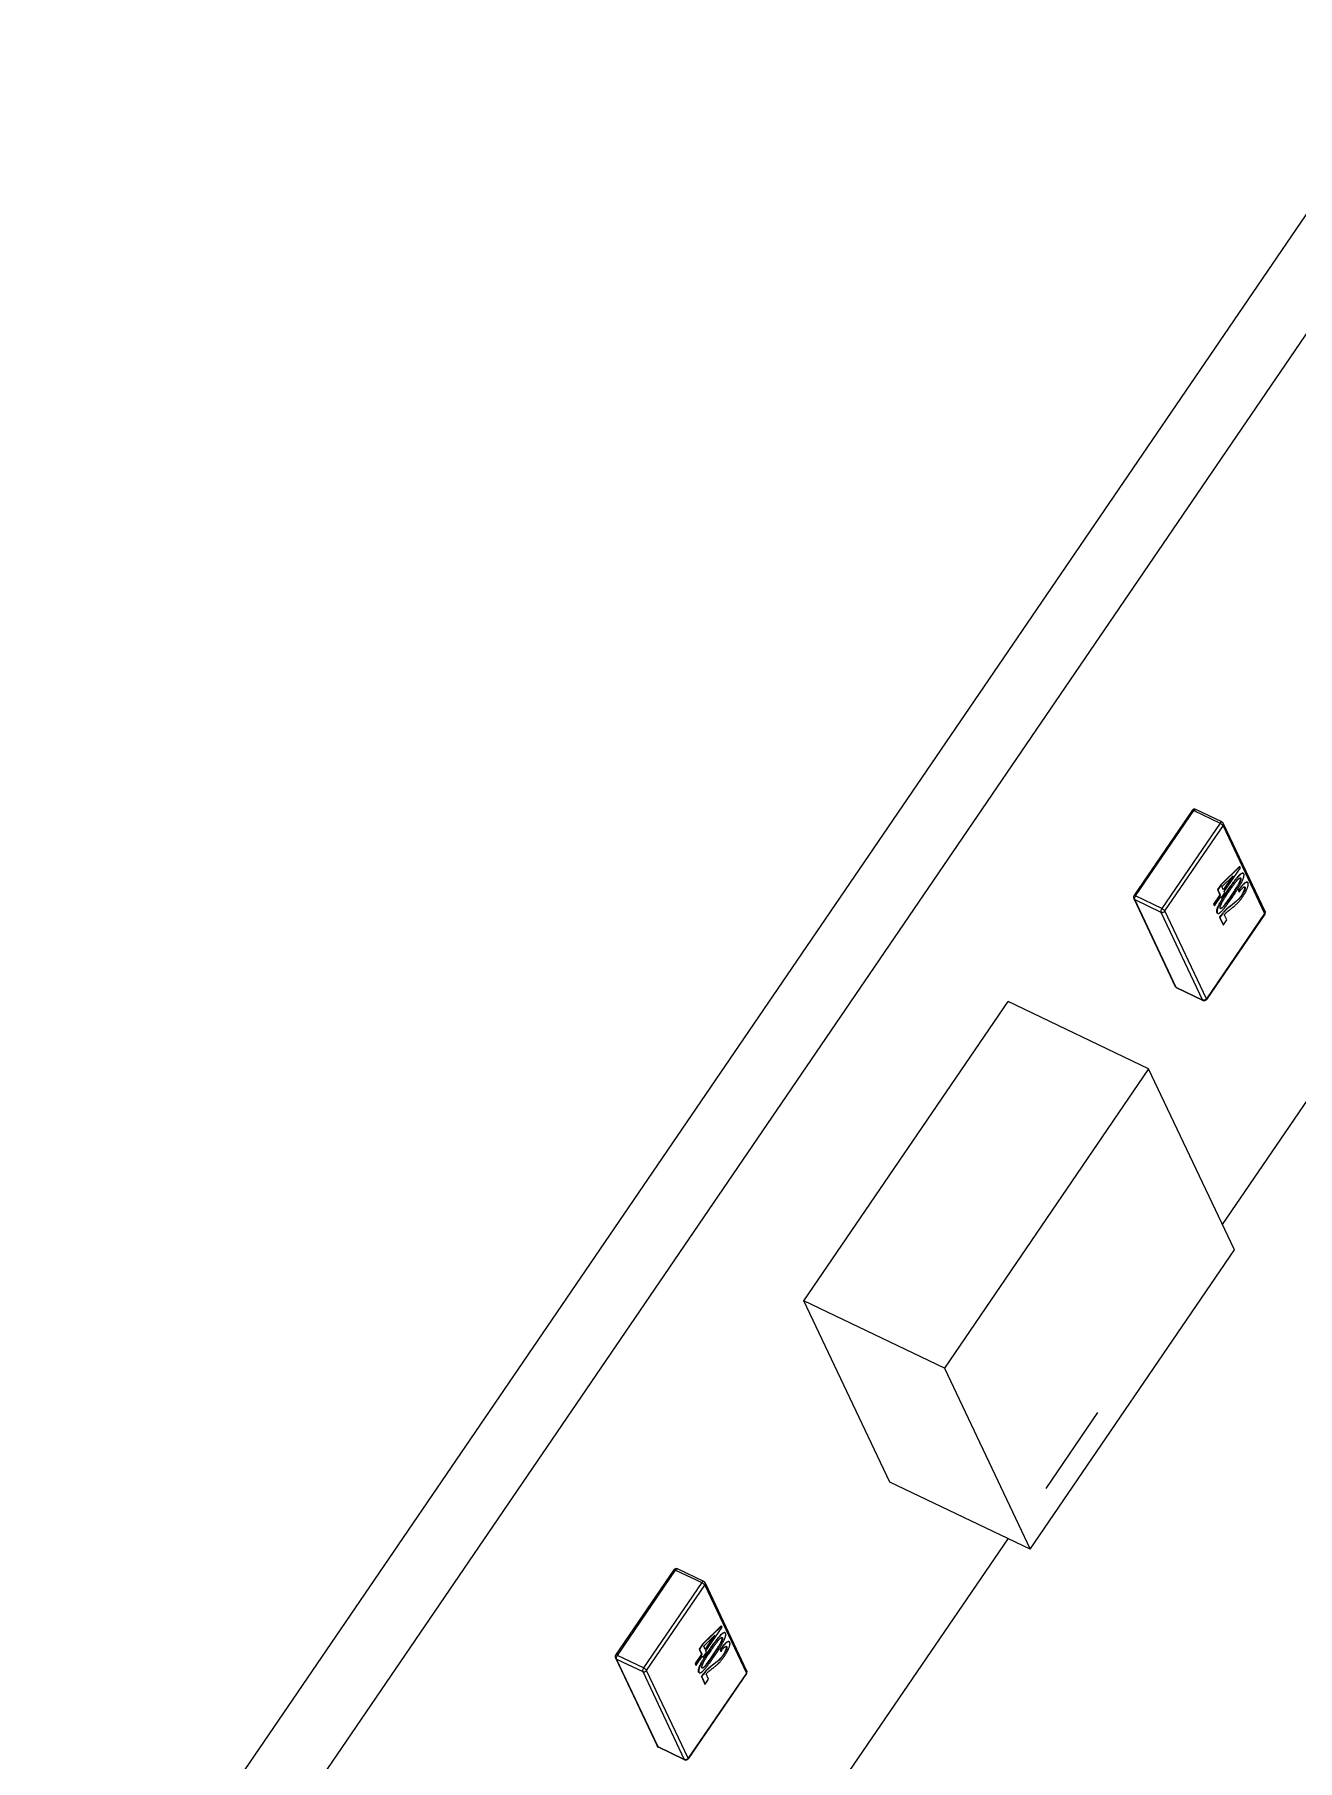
# Model space of a CAD drawing. Header units: millimetres. Extents: x 0 to 432, y 0 to 279.
# Drawn here: x 336.26 to 342.91, y 198.09 to 207.18 of the extents above; entities that cross this region are included whole.
import ezdxf

# ---------------------------------------------------------------- set-up
doc = ezdxf.new("R2010")
doc.units = ezdxf.units.MM
doc.header["$LTSCALE"] = 23.749
doc.layers.get('0').update_dxf_attribs({"linetype": 'CONTINUOUS'})

msp = doc.modelspace()

# ---------------------------------------------------------------- linework, layer by layer
at = {"color": 3, "linetype": 'CONTINUOUS'}
msp.add_line((336.26, 196.4203), (351.395, 218.5996), dxfattribs=at)
at = {"color": 7, "linetype": 'CONTINUOUS'}
for p, q in [((336.5849, 196.2647), (351.72, 218.444)), ((342.5136, 200.9135), (344.1534, 203.3166)), ((342.5113, 203.0334), (342.3732, 203.0995)), ((342.3543, 203.0944), (342.0478, 202.6453)), ((342.0568, 202.644), (342.3633, 203.0931)), ((342.5014, 203.027), (342.1949, 202.5778)), ((342.2105, 202.5648), (342.517, 203.014)), ((342.3633, 203.0931), (342.5014, 203.027)), ((342.517, 203.014), (342.7359, 202.5512)), ((342.5184, 203.0263), (342.7373, 202.5634)), ((342.5051, 202.7032), (342.6035, 202.7994)), ((342.6051, 202.7986), (342.5068, 202.7024)), ((342.5114, 202.6926), (342.5702, 202.7501)), ((342.5637, 202.7437), (342.5185, 202.6775)), ((342.5702, 202.7501), (342.5194, 202.6757)), ((342.5231, 202.6678), (342.6081, 202.7924)), ((342.6035, 202.7994), (342.6051, 202.7986)), ((342.6081, 202.7924), (342.6051, 202.7986)), ((342.6084, 202.7383), (342.608, 202.7389)), ((342.6086, 202.7379), (342.6084, 202.7383)), ((342.6086, 202.7379), (342.6103, 202.7371)), ((342.6089, 202.7387), (342.6103, 202.7371)), ((342.6236, 202.7633), (342.622, 202.7641)), ((342.5001, 202.6505), (342.4664, 202.6012)), ((342.5017, 202.6497), (342.468, 202.6004)), ((342.5051, 202.7032), (342.4874, 202.6772)), ((342.4874, 202.6772), (342.5001, 202.6505)), ((342.4874, 202.6772), (342.4891, 202.6764)), ((342.5068, 202.7024), (342.4891, 202.6764)), ((342.4891, 202.6764), (342.5017, 202.6497)), ((342.5001, 202.6505), (342.5017, 202.6497)), ((342.5051, 202.7032), (342.5068, 202.7024)), ((342.5091, 202.634), (342.5268, 202.66)), ((342.5194, 202.6757), (342.5114, 202.6926)), ((342.5268, 202.66), (342.5231, 202.6678)), ((342.5449, 202.679), (342.5466, 202.6782)), ((342.5606, 202.6461), (342.5622, 202.6453)), ((342.601, 202.6654), (342.599, 202.6758)), ((342.599, 202.6758), (342.6006, 202.675)), ((342.6006, 202.675), (342.6026, 202.6646)), ((342.6026, 202.6646), (342.601, 202.6654)), ((342.6135, 202.6464), (342.6151, 202.6457)), ((342.6296, 202.6919), (342.6308, 202.6916)), ((342.6311, 202.6905), (342.6299, 202.6919)), ((342.6311, 202.6905), (342.6327, 202.6897)), ((342.6456, 202.7163), (342.644, 202.717)), ((342.0466, 202.6304), (342.2655, 202.1676)), ((342.271, 202.1622), (342.0521, 202.625)), ((342.0521, 202.625), (342.1902, 202.5589)), ((342.1949, 202.5778), (342.0568, 202.644)), ((342.1902, 202.5589), (342.4091, 202.096)), ((342.4294, 202.102), (342.2105, 202.5648)), ((342.4664, 202.6012), (342.4701, 202.5933)), ((342.4664, 202.6012), (342.468, 202.6004)), ((342.468, 202.6004), (342.4718, 202.5926)), ((342.4701, 202.5933), (342.4718, 202.5926)), ((342.4718, 202.5926), (342.5054, 202.6419)), ((342.4847, 202.5562), (342.4863, 202.5554)), ((342.4913, 202.5899), (342.4929, 202.5892)), ((342.5024, 202.5785), (342.5023, 202.5788)), ((342.5029, 202.5779), (342.5042, 202.578)), ((342.5047, 202.6408), (342.5075, 202.6348)), ((342.5054, 202.6419), (342.5091, 202.634)), ((342.5075, 202.6348), (342.5091, 202.634)), ((342.5562, 202.5925), (342.5578, 202.5917)), ((342.7359, 202.5512), (342.4294, 202.102)), ((342.7361, 202.5486), (342.4296, 202.0994)), ((342.4873, 202.5532), (342.489, 202.5525)), ((342.4991, 202.5321), (342.5177, 202.4928)), ((342.4991, 202.5321), (342.5007, 202.5313)), ((342.5007, 202.5313), (342.5193, 202.492)), ((342.5114, 202.5488), (342.513, 202.548)), ((342.5177, 202.4928), (342.5193, 202.492)), ((342.5193, 202.492), (342.537, 202.518)), ((342.537, 202.518), (342.5237, 202.5462)), ((342.2726, 202.1605), (342.271, 202.1622)), ((342.4091, 202.096), (342.271, 202.1622)), ((342.4107, 202.0943), (342.2726, 202.1605)), ((340.3105, 200.5125), (341.386, 202.0885)), ((342.1252, 201.7345), (341.386, 202.0885)), ((342.4091, 202.096), (342.4107, 202.0943)), ((342.1252, 201.7345), (341.0497, 200.1585)), ((342.5766, 200.7802), (342.1252, 201.7345)), ((341.5011, 199.2042), (342.5766, 200.7802)), ((340.7619, 199.5583), (340.3105, 200.5125)), ((341.0497, 200.1585), (340.3105, 200.5125)), ((341.0497, 200.1585), (341.5011, 199.2042)), ((341.5853, 199.524), (341.8585, 199.9243)), ((341.5011, 199.2042), (340.7619, 199.5583)), ((339.7851, 196.9151), (341.3851, 199.2598)), ((339.7828, 199.0349), (339.6447, 199.1011)), ((339.6258, 199.096), (339.3193, 198.6468)), ((339.3283, 198.6455), (339.6348, 199.0947)), ((339.7729, 199.0286), (339.4664, 198.5794)), ((339.482, 198.5664), (339.7885, 199.0156)), ((339.6348, 199.0947), (339.7729, 199.0286)), ((339.7885, 199.0156), (340.0074, 198.5527)), ((339.7899, 199.0278), (340.0088, 198.565)), ((339.7766, 198.7047), (339.875, 198.801)), ((339.8766, 198.8002), (339.7783, 198.7039)), ((339.7829, 198.6941), (339.8417, 198.7516)), ((339.8352, 198.7453), (339.79, 198.6791)), ((339.8417, 198.7516), (339.7909, 198.6772)), ((339.7946, 198.6694), (339.8796, 198.7939)), ((339.875, 198.801), (339.8766, 198.8002)), ((339.8796, 198.7939), (339.8766, 198.8002)), ((339.8799, 198.7398), (339.8795, 198.7404)), ((339.8801, 198.7394), (339.8799, 198.7398)), ((339.8801, 198.7394), (339.8817, 198.7387)), ((339.8803, 198.7402), (339.8817, 198.7387)), ((339.8951, 198.7649), (339.8934, 198.7657)), ((339.7716, 198.652), (339.7379, 198.6027)), ((339.7732, 198.6513), (339.7395, 198.602)), ((339.7766, 198.7047), (339.7589, 198.6788)), ((339.7589, 198.6788), (339.7716, 198.652)), ((339.7589, 198.6788), (339.7605, 198.678)), ((339.7783, 198.7039), (339.7605, 198.678)), ((339.7605, 198.678), (339.7732, 198.6513)), ((339.7716, 198.652), (339.7732, 198.6513)), ((339.7766, 198.7047), (339.7783, 198.7039)), ((339.7806, 198.6356), (339.7983, 198.6615)), ((339.7909, 198.6772), (339.7829, 198.6941)), ((339.7983, 198.6615), (339.7946, 198.6694)), ((339.8164, 198.6806), (339.8181, 198.6798)), ((339.8321, 198.6477), (339.8337, 198.6469)), ((339.8725, 198.6669), (339.8705, 198.6774)), ((339.8705, 198.6774), (339.8721, 198.6766)), ((339.8721, 198.6766), (339.8741, 198.6661)), ((339.8741, 198.6661), (339.8725, 198.6669)), ((339.885, 198.648), (339.8866, 198.6472)), ((339.9011, 198.6935), (339.9023, 198.6932)), ((339.9025, 198.692), (339.9014, 198.6935)), ((339.9025, 198.692), (339.9042, 198.6912)), ((339.9171, 198.7178), (339.9154, 198.7186)), ((339.3181, 198.632), (339.537, 198.1691)), ((339.5425, 198.1637), (339.3236, 198.6265)), ((339.3236, 198.6265), (339.4617, 198.5604)), ((339.4664, 198.5794), (339.3283, 198.6455)), ((339.4617, 198.5604), (339.6806, 198.0976)), ((339.7009, 198.1036), (339.482, 198.5664)), ((339.7379, 198.6027), (339.7416, 198.5949)), ((339.7379, 198.6027), (339.7395, 198.602)), ((339.7395, 198.602), (339.7433, 198.5941)), ((339.7416, 198.5949), (339.7433, 198.5941)), ((339.7433, 198.5941), (339.7769, 198.6434)), ((339.7562, 198.5577), (339.7578, 198.557)), ((339.7628, 198.5915), (339.7644, 198.5907)), ((339.7739, 198.58), (339.7738, 198.5803)), ((339.7744, 198.5794), (339.7757, 198.5795)), ((339.7762, 198.6423), (339.779, 198.6363)), ((339.7769, 198.6434), (339.7806, 198.6356)), ((339.779, 198.6363), (339.7806, 198.6356)), ((339.8277, 198.594), (339.8293, 198.5933)), ((340.0074, 198.5527), (339.7009, 198.1036)), ((340.0076, 198.5501), (339.7011, 198.101)), ((339.7588, 198.5548), (339.7605, 198.554)), ((339.7706, 198.5336), (339.7892, 198.4943)), ((339.7706, 198.5336), (339.7722, 198.5328)), ((339.7722, 198.5328), (339.7908, 198.4936)), ((339.7828, 198.5503), (339.7845, 198.5496)), ((339.7892, 198.4943), (339.7908, 198.4936)), ((339.7908, 198.4936), (339.8085, 198.5195)), ((339.8085, 198.5195), (339.7952, 198.5478)), ((339.5441, 198.162), (339.5425, 198.1637)), ((339.6806, 198.0976), (339.5425, 198.1637)), ((339.6822, 198.0959), (339.5441, 198.162)), ((339.6806, 198.0976), (339.6822, 198.0959))]:
    msp.add_line(p, q, dxfattribs=at)
for centre, start, end in [((342.3667, 203.086), 64.40967, 145.68882), ((342.5048, 203.0198), 25.31041, 64.41035), ((342.0602, 202.6368), 145.69168, 205.31185), ((342.7237, 202.557), 346.7106, 25.31502), ((342.2791, 202.174), 205.3087, 244.39141), ((342.4172, 202.1079), 244.40966, 325.68883), ((339.6382, 199.0875), 64.41055, 145.68969), ((339.7763, 199.0214), 25.31128, 64.41123), ((339.3317, 198.6384), 145.69255, 205.31272), ((339.9952, 198.5586), 346.71148, 25.31589), ((339.5506, 198.1755), 205.30958, 244.39229), ((339.6887, 198.1094), 244.41053, 325.6897)]:
    msp.add_arc(centre, 0.015, start, end, dxfattribs=at)
for points, knots in [([(342.3633, 203.0931), (342.3641, 203.0943), (342.3657, 203.0963), (342.368, 203.0984), (342.3698, 203.0994), (342.371, 203.0998), (342.3722, 203.0999), (342.3729, 203.0997), (342.3732, 203.0995)], [0, 0, 0, 0, 0.332169, 0.612256, 0.729029, 0.830439, 0.918972, 1, 1, 1, 1]), ([(342.3543, 203.0944), (342.3544, 203.0946), (342.3548, 203.0949), (342.3555, 203.0952), (342.3564, 203.0953), (342.358, 203.0951), (342.3604, 203.0945), (342.3623, 203.0936), (342.3633, 203.0931)], [0, 0, 0, 0, 0.065913, 0.142786, 0.237139, 0.351637, 0.641031, 1, 1, 1, 1]), ([(342.5113, 203.0334), (342.511, 203.0335), (342.5103, 203.0337), (342.5091, 203.0336), (342.5079, 203.0332), (342.5061, 203.0322), (342.5038, 203.0302), (342.5022, 203.0282), (342.5014, 203.027)], [0, 0, 0, 0, 0.081028, 0.169561, 0.270971, 0.387744, 0.667831, 1, 1, 1, 1]), ([(342.5014, 203.027), (342.5031, 203.0262), (342.5065, 203.0243), (342.5109, 203.021), (342.5142, 203.018), (342.5161, 203.0157), (342.5167, 203.0145), (342.517, 203.014)], [0, 0, 0, 0, 0.275138, 0.558277, 0.810535, 0.914673, 1, 1, 1, 1]), ([(342.517, 203.014), (342.5182, 203.0158), (342.5195, 203.019), (342.5194, 203.0233), (342.5188, 203.0253), (342.5184, 203.0263)], [0, 0, 0, 0, 0.514501, 0.759759, 1, 1, 1, 1]), ([(342.5449, 202.679), (342.5511, 202.6881), (342.5605, 202.7016), (342.5733, 202.7191), (342.5815, 202.7297), (342.5881, 202.7378), (342.5922, 202.7427), (342.5956, 202.7465), (342.5981, 202.7492), (342.6006, 202.7518), (342.6032, 202.7543), (342.6057, 202.7567), (342.6082, 202.7589), (342.6103, 202.7605), (342.612, 202.7616), (342.6133, 202.7624), (342.6145, 202.7631), (342.6157, 202.7637), (342.6168, 202.7641), (342.6183, 202.7646), (342.62, 202.7647), (342.6214, 202.7644), (342.622, 202.7641)], [0, 0, 0, 0, 0.280668, 0.418921, 0.554746, 0.621273, 0.686753, 0.718764, 0.750361, 0.781448, 0.811724, 0.841201, 0.869682, 0.896626, 0.9095, 0.921938, 0.933762, 0.944979, 0.955729, 0.965809, 0.983679, 1, 1, 1, 1]), ([(342.6236, 202.7633), (342.623, 202.7636), (342.6217, 202.7639), (342.6199, 202.7638), (342.6185, 202.7634), (342.6173, 202.7629), (342.6161, 202.7623), (342.6149, 202.7617), (342.6137, 202.7609), (342.612, 202.7597), (342.6098, 202.7581), (342.6073, 202.7559), (342.6048, 202.7535), (342.6023, 202.7511), (342.5998, 202.7484), (342.5972, 202.7457), (342.5939, 202.7419), (342.5897, 202.737), (342.5831, 202.7289), (342.575, 202.7183), (342.5621, 202.7008), (342.5528, 202.6873), (342.5466, 202.6782)], [0, 0, 0, 0, 0.016321, 0.034191, 0.044271, 0.055021, 0.066238, 0.078062, 0.0905, 0.103374, 0.130318, 0.158799, 0.188276, 0.218552, 0.249639, 0.281236, 0.313247, 0.378727, 0.445254, 0.581079, 0.719332, 1, 1, 1, 1]), ([(342.5606, 202.6461), (342.5631, 202.6498), (342.5681, 202.6571), (342.5754, 202.6681), (342.5827, 202.6794), (342.5887, 202.6888), (342.5933, 202.6966), (342.5968, 202.7025), (342.5995, 202.7075), (342.6016, 202.7116), (342.6031, 202.7147), (342.6045, 202.7178), (342.6058, 202.721), (342.607, 202.7242), (342.6081, 202.7273), (342.6088, 202.7304), (342.6092, 202.7329), (342.6093, 202.7347), (342.6092, 202.7359), (342.609, 202.7369), (342.6087, 202.7376), (342.6086, 202.7379)], [0, 0, 0, 0, 0.125816, 0.252295, 0.379479, 0.507629, 0.572216, 0.637182, 0.702589, 0.735468, 0.768398, 0.801259, 0.833941, 0.866366, 0.898084, 0.928474, 0.95643, 0.969075, 0.980546, 0.990661, 1, 1, 1, 1]), ([(342.6103, 202.7371), (342.6104, 202.7368), (342.6106, 202.7362), (342.6108, 202.7351), (342.6109, 202.7339), (342.6108, 202.7321), (342.6105, 202.7296), (342.6097, 202.7266), (342.6086, 202.7234), (342.6074, 202.7202), (342.6061, 202.7171), (342.6047, 202.7139), (342.6032, 202.7108), (342.6011, 202.7067), (342.5984, 202.7017), (342.5949, 202.6958), (342.5903, 202.6881), (342.5843, 202.6786), (342.577, 202.6674), (342.5697, 202.6563), (342.5647, 202.649), (342.5622, 202.6453)], [0, 0, 0, 0, 0.009339, 0.019454, 0.030925, 0.04357, 0.071526, 0.101916, 0.133634, 0.166059, 0.198741, 0.231602, 0.264532, 0.297411, 0.362818, 0.427784, 0.492371, 0.620521, 0.747705, 0.874184, 1, 1, 1, 1]), ([(342.5659, 202.6374), (342.5675, 202.6398), (342.5709, 202.6447), (342.5758, 202.6521), (342.5807, 202.6595), (342.5856, 202.667), (342.5904, 202.6746), (342.5944, 202.6809), (342.5975, 202.6861), (342.6006, 202.6913), (342.6044, 202.6979), (342.6089, 202.7059), (342.6134, 202.7139), (342.6169, 202.7207), (342.6196, 202.7263), (342.6215, 202.7305), (342.6232, 202.7347), (342.6246, 202.739), (342.6258, 202.7432), (342.6267, 202.7472), (342.6273, 202.7511), (342.6275, 202.7546), (342.6272, 202.7577), (342.6265, 202.7596), (342.6262, 202.7604)], [0, 0, 0, 0, 0.063372, 0.126956, 0.190679, 0.254725, 0.319135, 0.38379, 0.416342, 0.448951, 0.514335, 0.580007, 0.64592, 0.712113, 0.745284, 0.778413, 0.811235, 0.843482, 0.874847, 0.904772, 0.932954, 0.958723, 0.980936, 1, 1, 1, 1]), ([(342.5966, 202.7321), (342.5974, 202.7329), (342.599, 202.7343), (342.6014, 202.7363), (342.6038, 202.7378), (342.6055, 202.7386), (342.6063, 202.7388)], [0, 0, 0, 0, 0.280888, 0.545833, 0.787326, 1, 1, 1, 1]), ([(342.6063, 202.7388), (342.6065, 202.7388), (342.6074, 202.739), (342.6083, 202.7389), (342.6089, 202.7387)], [0, 0, 0, 0, 0.275062, 1, 1, 1, 1]), ([(342.6262, 202.7604), (342.6259, 202.761), (342.6253, 202.7622), (342.6242, 202.7631), (342.6236, 202.7633)], [0, 0, 0, 0, 0.528313, 1, 1, 1, 1]), ([(342.0568, 202.644), (342.0558, 202.6445), (342.0539, 202.6453), (342.0515, 202.6459), (342.0499, 202.6461), (342.049, 202.646), (342.0483, 202.6458), (342.0479, 202.6455), (342.0478, 202.6453)], [0, 0, 0, 0, 0.358969, 0.648363, 0.762861, 0.857214, 0.934087, 1, 1, 1, 1]), ([(342.4913, 202.5899), (342.4922, 202.5919), (342.4942, 202.5959), (342.4972, 202.6019), (342.5003, 202.6077), (342.5035, 202.6135), (342.5067, 202.6192), (342.5101, 202.6249), (342.5134, 202.6305), (342.5202, 202.6415), (342.5283, 202.6542), (342.5378, 202.6685), (342.5426, 202.6755), (342.5449, 202.679)], [0, 0, 0, 0, 0.063967, 0.127825, 0.191537, 0.255059, 0.318324, 0.381313, 0.444085, 0.506657, 0.75471, 0.87766, 1, 1, 1, 1]), ([(342.5466, 202.6782), (342.5442, 202.6747), (342.5394, 202.6677), (342.53, 202.6534), (342.5218, 202.6408), (342.5151, 202.6297), (342.5117, 202.6241), (342.5084, 202.6184), (342.5051, 202.6127), (342.5019, 202.6069), (342.4988, 202.6011), (342.4958, 202.5952), (342.4939, 202.5912), (342.4929, 202.5892)], [0, 0, 0, 0, 0.12234, 0.24529, 0.493343, 0.555915, 0.618687, 0.681676, 0.744941, 0.808463, 0.872175, 0.936033, 1, 1, 1, 1]), ([(342.5023, 202.5788), (342.5022, 202.5791), (342.5019, 202.5797), (342.5017, 202.5808), (342.5017, 202.582), (342.5018, 202.5839), (342.5022, 202.5864), (342.5031, 202.5894), (342.5041, 202.5926), (342.5053, 202.5958), (342.5066, 202.5989), (342.508, 202.6021), (342.5095, 202.6052), (342.5115, 202.6093), (342.5143, 202.6143), (342.5177, 202.6202), (342.5212, 202.626), (342.5248, 202.6317), (342.5295, 202.6392), (342.5356, 202.6485), (342.5429, 202.6596), (342.5479, 202.6668), (342.5503, 202.6705)], [0, 0, 0, 0, 0.009412, 0.019713, 0.031443, 0.044341, 0.072693, 0.103345, 0.135098, 0.167383, 0.200052, 0.232836, 0.265685, 0.298519, 0.363848, 0.42877, 0.493215, 0.557296, 0.621133, 0.748171, 0.874398, 1, 1, 1, 1]), ([(342.5622, 202.6453), (342.5598, 202.6419), (342.5551, 202.6349), (342.5479, 202.6247), (342.5407, 202.6145), (342.5346, 202.6062), (342.5296, 202.5998), (342.5259, 202.5951), (342.5221, 202.5906), (342.5184, 202.5864), (342.5145, 202.5827), (342.5113, 202.5801), (342.5087, 202.5784), (342.5072, 202.5776), (342.506, 202.5772), (342.5049, 202.577), (342.5041, 202.5771), (342.5036, 202.5773)], [0, 0, 0, 0, 0.138054, 0.275399, 0.411693, 0.546642, 0.613229, 0.679067, 0.743588, 0.805618, 0.863865, 0.917823, 0.942386, 0.964483, 0.974423, 0.983661, 1, 1, 1, 1]), ([(342.5042, 202.578), (342.5054, 202.5783), (342.5079, 202.5796), (342.5114, 202.5823), (342.5151, 202.5855), (342.5187, 202.5893), (342.5223, 202.5935), (342.5271, 202.5994), (342.533, 202.6071), (342.54, 202.6166), (342.5469, 202.6263), (342.5538, 202.6362), (342.5583, 202.6428), (342.5606, 202.6461)], [0, 0, 0, 0, 0.042321, 0.093117, 0.148587, 0.207804, 0.269983, 0.333879, 0.46416, 0.596604, 0.730207, 0.864782, 1, 1, 1, 1]), ([(342.5503, 202.6705), (342.5541, 202.6759), (342.5615, 202.6868), (342.571, 202.7001), (342.5788, 202.7105), (342.5836, 202.7169), (342.5876, 202.7218), (342.5905, 202.7254), (342.5935, 202.7289), (342.5956, 202.7311), (342.5966, 202.7321)], [0, 0, 0, 0, 0.257138, 0.511576, 0.637441, 0.761747, 0.822865, 0.88325, 0.942332, 1, 1, 1, 1]), ([(342.5562, 202.5925), (342.5586, 202.5943), (342.5634, 202.598), (342.5706, 202.6036), (342.5778, 202.6094), (342.5839, 202.6144), (342.5886, 202.6186), (342.5936, 202.623), (342.5984, 202.6278), (342.6031, 202.6329), (342.6067, 202.6372), (342.6101, 202.6417), (342.6123, 202.6449), (342.6135, 202.6464)], [0, 0, 0, 0, 0.114536, 0.230157, 0.346979, 0.465701, 0.526262, 0.587702, 0.71646, 0.784021, 0.853873, 0.926094, 1, 1, 1, 1]), ([(342.6151, 202.6457), (342.614, 202.6441), (342.6117, 202.6409), (342.6083, 202.6364), (342.6047, 202.6322), (342.6, 202.627), (342.5952, 202.6222), (342.5903, 202.6178), (342.5855, 202.6136), (342.5795, 202.6087), (342.5723, 202.6029), (342.5651, 202.5972), (342.5602, 202.5935), (342.5578, 202.5917)], [0, 0, 0, 0, 0.073906, 0.146127, 0.215979, 0.28354, 0.412298, 0.473738, 0.534299, 0.653021, 0.769843, 0.885464, 1, 1, 1, 1]), ([(342.599, 202.6758), (342.6009, 202.6784), (342.6045, 202.6835), (342.6093, 202.6896), (342.6132, 202.6944), (342.617, 202.699), (342.6217, 202.7043), (342.6267, 202.7092), (342.6307, 202.7125), (342.6336, 202.7147), (342.6364, 202.7163), (342.6391, 202.7174), (342.6417, 202.7177), (342.6433, 202.7174), (342.644, 202.717)], [0, 0, 0, 0, 0.150173, 0.297393, 0.369752, 0.441265, 0.579678, 0.709636, 0.770354, 0.827257, 0.878884, 0.924865, 0.964582, 1, 1, 1, 1]), ([(342.6456, 202.7163), (342.6449, 202.7166), (342.6433, 202.717), (342.6408, 202.7166), (342.6381, 202.7155), (342.6352, 202.7139), (342.6323, 202.7118), (342.6283, 202.7084), (342.6234, 202.7036), (342.6186, 202.6982), (342.6148, 202.6936), (342.6109, 202.6889), (342.6062, 202.6827), (342.6025, 202.6776), (342.6006, 202.675)], [0, 0, 0, 0, 0.035418, 0.075135, 0.121117, 0.172744, 0.229647, 0.290364, 0.420322, 0.558735, 0.630249, 0.702607, 0.849827, 1, 1, 1, 1]), ([(342.6026, 202.6646), (342.6047, 202.6677), (342.608, 202.6722), (342.6125, 202.678), (342.6159, 202.6821), (342.6189, 202.6851), (342.6213, 202.6873), (342.623, 202.6888), (342.6247, 202.6901), (342.6264, 202.691), (342.628, 202.6917), (342.6291, 202.6919), (342.6296, 202.6919)], [0, 0, 0, 0, 0.288566, 0.42851, 0.564004, 0.692786, 0.753803, 0.812075, 0.866658, 0.916382, 0.960946, 1, 1, 1, 1]), ([(342.6135, 202.6464), (342.6146, 202.6482), (342.617, 202.6517), (342.6203, 202.6572), (342.6235, 202.6629), (342.6259, 202.6678), (342.6276, 202.6718), (342.6289, 202.6748), (342.63, 202.6778), (342.6309, 202.6807), (342.6315, 202.6836), (342.6318, 202.6858), (342.6317, 202.6875), (342.6316, 202.6886), (342.6314, 202.6896), (342.6312, 202.6902), (342.6311, 202.6905)], [0, 0, 0, 0, 0.130314, 0.262434, 0.396606, 0.53175, 0.599218, 0.666344, 0.732494, 0.796651, 0.85766, 0.913006, 0.937767, 0.960574, 0.981057, 1, 1, 1, 1]), ([(342.6327, 202.6897), (342.6328, 202.6894), (342.633, 202.6888), (342.6333, 202.6878), (342.6334, 202.6867), (342.6334, 202.6851), (342.6331, 202.6828), (342.6325, 202.6799), (342.6316, 202.677), (342.6305, 202.674), (342.6293, 202.671), (342.6275, 202.667), (342.6251, 202.6621), (342.622, 202.6564), (342.6186, 202.651), (342.6163, 202.6474), (342.6151, 202.6457)], [0, 0, 0, 0, 0.018943, 0.039426, 0.062233, 0.086994, 0.14234, 0.203349, 0.267506, 0.333656, 0.400782, 0.46825, 0.603394, 0.737566, 0.869686, 1, 1, 1, 1]), ([(342.6193, 202.6385), (342.6203, 202.64), (342.6223, 202.643), (342.6252, 202.6475), (342.6281, 202.6521), (342.6318, 202.6583), (342.6363, 202.6664), (342.6404, 202.6747), (342.6434, 202.6814), (342.6454, 202.6865), (342.6472, 202.6916), (342.6487, 202.6966), (342.6495, 202.7007), (342.6499, 202.7038), (342.65, 202.7059), (342.6499, 202.7079), (342.6497, 202.7098), (342.6493, 202.7114), (342.6489, 202.7124), (342.6487, 202.7129)], [0, 0, 0, 0, 0.06501, 0.1306, 0.196811, 0.263474, 0.398079, 0.533685, 0.601371, 0.66862, 0.734862, 0.798959, 0.859493, 0.887575, 0.913859, 0.938335, 0.960934, 0.981213, 1, 1, 1, 1]), ([(342.6308, 202.6916), (342.6312, 202.6915), (342.632, 202.6909), (342.6324, 202.6901), (342.6327, 202.6897)], [0, 0, 0, 0, 0.474493, 1, 1, 1, 1]), ([(342.6487, 202.7129), (342.6483, 202.7136), (342.6475, 202.715), (342.6462, 202.7159), (342.6456, 202.7163)], [0, 0, 0, 0, 0.526733, 1, 1, 1, 1]), ([(342.0466, 202.6304), (342.0472, 202.6293), (342.0487, 202.6271), (342.0509, 202.6256), (342.0521, 202.625)], [0, 0, 0, 0, 0.492194, 1, 1, 1, 1]), ([(342.0521, 202.625), (342.0519, 202.6255), (342.0515, 202.6267), (342.0513, 202.6296), (342.052, 202.6338), (342.0539, 202.639), (342.0557, 202.6424), (342.0568, 202.644)], [0, 0, 0, 0, 0.084282, 0.184692, 0.429084, 0.712059, 1, 1, 1, 1]), ([(342.1949, 202.5778), (342.1938, 202.5762), (342.192, 202.5729), (342.1901, 202.5677), (342.1894, 202.5635), (342.1896, 202.5606), (342.19, 202.5594), (342.1902, 202.5589)], [0, 0, 0, 0, 0.287941, 0.570916, 0.815308, 0.915718, 1, 1, 1, 1]), ([(342.1902, 202.5589), (342.1919, 202.5581), (342.1946, 202.5574), (342.1984, 202.5575), (342.2022, 202.5583), (342.2066, 202.5605), (342.2094, 202.5633), (342.2105, 202.5648)], [0, 0, 0, 0, 0.238955, 0.364183, 0.491877, 0.748747, 1, 1, 1, 1]), ([(342.2105, 202.5648), (342.2102, 202.5654), (342.2095, 202.5665), (342.2076, 202.5688), (342.2044, 202.5718), (342.1999, 202.5751), (342.1966, 202.577), (342.1949, 202.5778)], [0, 0, 0, 0, 0.085327, 0.189465, 0.441723, 0.724862, 1, 1, 1, 1]), ([(342.4847, 202.5562), (342.4845, 202.5566), (342.4842, 202.5576), (342.4838, 202.5591), (342.4835, 202.5607), (342.4834, 202.5633), (342.4838, 202.5668), (342.4846, 202.5712), (342.4859, 202.5758), (342.4874, 202.5805), (342.4893, 202.5852), (342.4906, 202.5884), (342.4913, 202.5899)], [0, 0, 0, 0, 0.041115, 0.084588, 0.132478, 0.184936, 0.301784, 0.430694, 0.567733, 0.709704, 0.854147, 1, 1, 1, 1]), ([(342.4873, 202.5532), (342.4868, 202.5535), (342.4857, 202.5544), (342.4851, 202.5556), (342.4847, 202.5562)], [0, 0, 0, 0, 0.47164, 1, 1, 1, 1]), ([(342.4929, 202.5892), (342.4922, 202.5876), (342.4909, 202.5845), (342.4891, 202.5797), (342.4875, 202.575), (342.4862, 202.5704), (342.4854, 202.566), (342.4851, 202.5625), (342.4852, 202.56), (342.4854, 202.5583), (342.4858, 202.5568), (342.4862, 202.5559), (342.4863, 202.5554)], [0, 0, 0, 0, 0.145853, 0.290296, 0.432267, 0.569306, 0.698216, 0.815064, 0.867522, 0.915412, 0.958885, 1, 1, 1, 1]), ([(342.4863, 202.5554), (342.4867, 202.5548), (342.4873, 202.5536), (342.4884, 202.5527), (342.489, 202.5525)], [0, 0, 0, 0, 0.52836, 1, 1, 1, 1]), ([(342.489, 202.5525), (342.4895, 202.5522), (342.4909, 202.5518), (342.493, 202.5521), (342.4953, 202.5529), (342.4973, 202.5539), (342.4989, 202.5549), (342.5001, 202.5558), (342.5014, 202.5567), (342.5031, 202.558), (342.5052, 202.5599), (342.5086, 202.563), (342.5128, 202.5674), (342.5178, 202.5729), (342.522, 202.5777), (342.5252, 202.5817), (342.5285, 202.5858), (342.5326, 202.591), (342.5391, 202.5995), (342.5503, 202.6149), (342.5597, 202.6283), (342.5659, 202.6374)], [0, 0, 0, 0, 0.016286, 0.034342, 0.054907, 0.077975, 0.090474, 0.10336, 0.116588, 0.130274, 0.15881, 0.188249, 0.249561, 0.313358, 0.378637, 0.411869, 0.4453, 0.512798, 0.581087, 0.719322, 1, 1, 1, 1]), ([(342.5036, 202.5773), (342.5034, 202.5774), (342.5029, 202.5778), (342.5026, 202.5782), (342.5024, 202.5785)], [0, 0, 0, 0, 0.47984, 1, 1, 1, 1]), ([(342.5114, 202.5488), (342.5132, 202.5511), (342.5168, 202.5555), (342.5241, 202.5639), (342.5332, 202.5737), (342.5446, 202.5838), (342.5524, 202.5897), (342.5562, 202.5925)], [0, 0, 0, 0, 0.138564, 0.273857, 0.53385, 0.774762, 1, 1, 1, 1]), ([(342.5578, 202.5917), (342.5541, 202.5889), (342.5462, 202.583), (342.5349, 202.5729), (342.5258, 202.5632), (342.5184, 202.5547), (342.5148, 202.5503), (342.513, 202.548)], [0, 0, 0, 0, 0.225238, 0.46615, 0.726143, 0.861436, 1, 1, 1, 1]), ([(342.5237, 202.5462), (342.5249, 202.5476), (342.5275, 202.5503), (342.5307, 202.5535), (342.5333, 202.556), (342.5352, 202.5577), (342.5372, 202.5593), (342.5391, 202.5609), (342.541, 202.5625), (342.543, 202.564), (342.5449, 202.5655), (342.5475, 202.5674), (342.5506, 202.5699), (342.5532, 202.5718), (342.5545, 202.5727)], [0, 0, 0, 0, 0.137376, 0.271458, 0.336728, 0.400612, 0.462679, 0.524201, 0.584684, 0.644732, 0.704496, 0.763888, 0.882498, 1, 1, 1, 1]), ([(342.5545, 202.5727), (342.5559, 202.5738), (342.5586, 202.576), (342.5627, 202.5792), (342.5668, 202.5825), (342.5709, 202.5858), (342.5743, 202.5887), (342.577, 202.591), (342.5798, 202.5934), (342.5832, 202.5965), (342.5888, 202.6016), (342.5943, 202.6072), (342.5996, 202.613), (342.6037, 202.6177), (342.6077, 202.6227), (342.6116, 202.6278), (342.6155, 202.6331), (342.618, 202.6367), (342.6193, 202.6385)], [0, 0, 0, 0, 0.05604, 0.112051, 0.168756, 0.225734, 0.283346, 0.312456, 0.341646, 0.400941, 0.461483, 0.587129, 0.652219, 0.719036, 0.78745, 0.857094, 0.928058, 1, 1, 1, 1]), ([(342.7373, 202.5634), (342.7377, 202.5625), (342.7383, 202.5605), (342.7384, 202.5562), (342.7371, 202.553), (342.7359, 202.5512)], [0, 0, 0, 0, 0.240241, 0.485499, 1, 1, 1, 1]), ([(342.4991, 202.5321), (342.5011, 202.535), (342.505, 202.5407), (342.5093, 202.5461), (342.5114, 202.5488)], [0, 0, 0, 0, 0.507706, 1, 1, 1, 1]), ([(342.513, 202.548), (342.5109, 202.5453), (342.5066, 202.5399), (342.5027, 202.5342), (342.5007, 202.5313)], [0, 0, 0, 0, 0.492294, 1, 1, 1, 1]), ([(342.7359, 202.5512), (342.736, 202.5509), (342.7362, 202.5504), (342.7364, 202.5497), (342.7364, 202.5491), (342.7362, 202.5487), (342.7361, 202.5486)], [0, 0, 0, 0, 0.31447, 0.579472, 0.802458, 1, 1, 1, 1]), ([(342.271, 202.1622), (342.2698, 202.1628), (342.2677, 202.1643), (342.2661, 202.1664), (342.2655, 202.1676)], [0, 0, 0, 0, 0.507806, 1, 1, 1, 1]), ([(342.4294, 202.102), (342.4283, 202.1005), (342.4255, 202.0977), (342.4211, 202.0955), (342.4173, 202.0947), (342.4136, 202.0946), (342.4108, 202.0953), (342.4091, 202.096)], [0, 0, 0, 0, 0.251253, 0.508123, 0.635817, 0.761045, 1, 1, 1, 1]), ([(342.4296, 202.0994), (342.4297, 202.0996), (342.4298, 202.0999), (342.4299, 202.1006), (342.4297, 202.1013), (342.4295, 202.1018), (342.4294, 202.102)], [0, 0, 0, 0, 0.197542, 0.420528, 0.68553, 1, 1, 1, 1]), ([(339.6348, 199.0947), (339.6356, 199.0958), (339.6372, 199.0979), (339.6395, 199.0999), (339.6413, 199.1009), (339.6425, 199.1013), (339.6437, 199.1014), (339.6444, 199.1012), (339.6447, 199.1011)], [0, 0, 0, 0, 0.332171, 0.612258, 0.72903, 0.83044, 0.918972, 1, 1, 1, 1]), ([(339.6258, 199.096), (339.6259, 199.0962), (339.6263, 199.0965), (339.627, 199.0967), (339.6279, 199.0968), (339.6295, 199.0967), (339.6319, 199.096), (339.6338, 199.0952), (339.6348, 199.0947)], [0, 0, 0, 0, 0.065914, 0.142788, 0.237142, 0.35164, 0.641033, 1, 1, 1, 1]), ([(339.7828, 199.0349), (339.7825, 199.0351), (339.7818, 199.0353), (339.7806, 199.0352), (339.7794, 199.0348), (339.7776, 199.0338), (339.7753, 199.0317), (339.7737, 199.0297), (339.7729, 199.0286)], [0, 0, 0, 0, 0.081028, 0.16956, 0.27097, 0.387742, 0.667829, 1, 1, 1, 1]), ([(339.7729, 199.0286), (339.7746, 199.0277), (339.7779, 199.0258), (339.7824, 199.0226), (339.7856, 199.0196), (339.7875, 199.0172), (339.7882, 199.0161), (339.7885, 199.0156)], [0, 0, 0, 0, 0.275138, 0.558278, 0.810536, 0.914674, 1, 1, 1, 1]), ([(339.7885, 199.0156), (339.7897, 199.0174), (339.791, 199.0206), (339.7909, 199.0249), (339.7903, 199.0269), (339.7899, 199.0278)], [0, 0, 0, 0, 0.5145, 0.759759, 1, 1, 1, 1]), ([(339.8164, 198.6806), (339.8226, 198.6896), (339.832, 198.7031), (339.8448, 198.7206), (339.853, 198.7312), (339.8596, 198.7393), (339.8637, 198.7443), (339.8671, 198.748), (339.8696, 198.7507), (339.8721, 198.7534), (339.8747, 198.7559), (339.8772, 198.7582), (339.8797, 198.7604), (339.8818, 198.762), (339.8835, 198.7632), (339.8848, 198.764), (339.886, 198.7647), (339.8872, 198.7652), (339.8883, 198.7657), (339.8898, 198.7661), (339.8915, 198.7662), (339.8929, 198.7659), (339.8934, 198.7657)], [0, 0, 0, 0, 0.280668, 0.418921, 0.554747, 0.621274, 0.686754, 0.718765, 0.750362, 0.781449, 0.811725, 0.841202, 0.869683, 0.896627, 0.909501, 0.921939, 0.933763, 0.944979, 0.955729, 0.965809, 0.983679, 1, 1, 1, 1]), ([(339.8951, 198.7649), (339.8945, 198.7652), (339.8932, 198.7655), (339.8914, 198.7654), (339.89, 198.7649), (339.8888, 198.7644), (339.8876, 198.7639), (339.8864, 198.7632), (339.8851, 198.7624), (339.8835, 198.7613), (339.8813, 198.7596), (339.8788, 198.7574), (339.8763, 198.7551), (339.8738, 198.7526), (339.8713, 198.75), (339.8687, 198.7472), (339.8654, 198.7435), (339.8612, 198.7386), (339.8546, 198.7304), (339.8465, 198.7199), (339.8336, 198.7023), (339.8243, 198.6889), (339.8181, 198.6798)], [0, 0, 0, 0, 0.016321, 0.034191, 0.044271, 0.055021, 0.066237, 0.078061, 0.090499, 0.103373, 0.130317, 0.158798, 0.188275, 0.218551, 0.249638, 0.281235, 0.313246, 0.378726, 0.445253, 0.581079, 0.719332, 1, 1, 1, 1]), ([(339.8321, 198.6477), (339.8346, 198.6513), (339.8395, 198.6586), (339.8469, 198.6697), (339.8542, 198.6809), (339.8602, 198.6904), (339.8648, 198.6981), (339.8682, 198.704), (339.871, 198.709), (339.8731, 198.7131), (339.8746, 198.7162), (339.876, 198.7194), (339.8773, 198.7226), (339.8785, 198.7257), (339.8795, 198.7289), (339.8803, 198.7319), (339.8807, 198.7344), (339.8808, 198.7362), (339.8807, 198.7374), (339.8805, 198.7385), (339.8802, 198.7391), (339.8801, 198.7394)], [0, 0, 0, 0, 0.125816, 0.252294, 0.379478, 0.507628, 0.572215, 0.637181, 0.702588, 0.735468, 0.768397, 0.801258, 0.83394, 0.866365, 0.898084, 0.928473, 0.95643, 0.969075, 0.980546, 0.990661, 1, 1, 1, 1]), ([(339.8817, 198.7387), (339.8819, 198.7384), (339.8821, 198.7377), (339.8823, 198.7367), (339.8824, 198.7355), (339.8823, 198.7336), (339.8819, 198.7312), (339.8812, 198.7281), (339.8801, 198.725), (339.8789, 198.7218), (339.8776, 198.7186), (339.8762, 198.7155), (339.8747, 198.7124), (339.8726, 198.7082), (339.8699, 198.7032), (339.8664, 198.6973), (339.8618, 198.6896), (339.8558, 198.6801), (339.8485, 198.6689), (339.8412, 198.6578), (339.8362, 198.6505), (339.8337, 198.6469)], [0, 0, 0, 0, 0.009339, 0.019454, 0.030925, 0.04357, 0.071527, 0.101916, 0.133635, 0.16606, 0.198742, 0.231603, 0.264532, 0.297412, 0.362819, 0.427785, 0.492372, 0.620522, 0.747706, 0.874184, 1, 1, 1, 1]), ([(339.8374, 198.6389), (339.839, 198.6414), (339.8424, 198.6463), (339.8473, 198.6536), (339.8522, 198.661), (339.8571, 198.6685), (339.8619, 198.6761), (339.8659, 198.6825), (339.869, 198.6876), (339.8721, 198.6929), (339.8759, 198.6994), (339.8804, 198.7074), (339.8849, 198.7155), (339.8884, 198.7223), (339.8911, 198.7278), (339.893, 198.732), (339.8946, 198.7363), (339.8961, 198.7405), (339.8973, 198.7447), (339.8982, 198.7488), (339.8988, 198.7526), (339.899, 198.7562), (339.8987, 198.7593), (339.898, 198.7611), (339.8977, 198.7619)], [0, 0, 0, 0, 0.063372, 0.126955, 0.190678, 0.254725, 0.319134, 0.383789, 0.416342, 0.44895, 0.514334, 0.580006, 0.645919, 0.712112, 0.745283, 0.778413, 0.811234, 0.843482, 0.874846, 0.904772, 0.932954, 0.958722, 0.980936, 1, 1, 1, 1]), ([(339.8681, 198.7337), (339.8689, 198.7344), (339.8705, 198.7359), (339.8729, 198.7378), (339.8753, 198.7393), (339.877, 198.7401), (339.8778, 198.7403)], [0, 0, 0, 0, 0.280889, 0.545834, 0.787327, 1, 1, 1, 1]), ([(339.8778, 198.7403), (339.878, 198.7404), (339.8788, 198.7405), (339.8798, 198.7405), (339.8803, 198.7402)], [0, 0, 0, 0, 0.275062, 1, 1, 1, 1]), ([(339.8977, 198.7619), (339.8974, 198.7626), (339.8967, 198.7638), (339.8956, 198.7646), (339.8951, 198.7649)], [0, 0, 0, 0, 0.528314, 1, 1, 1, 1]), ([(339.3283, 198.6455), (339.3273, 198.646), (339.3254, 198.6468), (339.323, 198.6475), (339.3214, 198.6476), (339.3205, 198.6476), (339.3198, 198.6473), (339.3194, 198.647), (339.3193, 198.6468)], [0, 0, 0, 0, 0.358967, 0.64836, 0.762858, 0.857212, 0.934086, 1, 1, 1, 1]), ([(339.7628, 198.5915), (339.7637, 198.5935), (339.7656, 198.5975), (339.7686, 198.6034), (339.7718, 198.6093), (339.775, 198.615), (339.7782, 198.6208), (339.7816, 198.6264), (339.7849, 198.632), (339.7917, 198.6431), (339.7998, 198.6557), (339.8093, 198.67), (339.814, 198.6771), (339.8164, 198.6806)], [0, 0, 0, 0, 0.063967, 0.127825, 0.191537, 0.255059, 0.318325, 0.381314, 0.444085, 0.506657, 0.75471, 0.877661, 1, 1, 1, 1]), ([(339.8181, 198.6798), (339.8157, 198.6763), (339.8109, 198.6692), (339.8014, 198.655), (339.7933, 198.6423), (339.7866, 198.6312), (339.7832, 198.6256), (339.7799, 198.62), (339.7766, 198.6143), (339.7734, 198.6085), (339.7703, 198.6026), (339.7673, 198.5967), (339.7654, 198.5927), (339.7644, 198.5907)], [0, 0, 0, 0, 0.122339, 0.24529, 0.493343, 0.555915, 0.618686, 0.681675, 0.744941, 0.808463, 0.872175, 0.936033, 1, 1, 1, 1]), ([(339.7738, 198.5803), (339.7737, 198.5806), (339.7734, 198.5813), (339.7732, 198.5824), (339.7732, 198.5836), (339.7733, 198.5854), (339.7737, 198.5879), (339.7746, 198.591), (339.7756, 198.5941), (339.7768, 198.5973), (339.7781, 198.6005), (339.7795, 198.6036), (339.7809, 198.6067), (339.783, 198.6108), (339.7858, 198.6158), (339.7892, 198.6217), (339.7927, 198.6275), (339.7962, 198.6332), (339.801, 198.6408), (339.8071, 198.6501), (339.8144, 198.6611), (339.8194, 198.6684), (339.8218, 198.672)], [0, 0, 0, 0, 0.009412, 0.019713, 0.031443, 0.044341, 0.072694, 0.103345, 0.135099, 0.167383, 0.200053, 0.232836, 0.265685, 0.29852, 0.363849, 0.428771, 0.493215, 0.557296, 0.621134, 0.748172, 0.874398, 1, 1, 1, 1]), ([(339.8337, 198.6469), (339.8313, 198.6434), (339.8266, 198.6365), (339.8194, 198.6262), (339.8122, 198.6161), (339.8061, 198.6078), (339.8011, 198.6013), (339.7974, 198.5966), (339.7936, 198.5921), (339.7898, 198.5879), (339.786, 198.5843), (339.7828, 198.5816), (339.7802, 198.5799), (339.7787, 198.5792), (339.7775, 198.5788), (339.7764, 198.5786), (339.7756, 198.5786), (339.7751, 198.5789)], [0, 0, 0, 0, 0.138054, 0.275399, 0.411694, 0.546643, 0.61323, 0.679068, 0.743589, 0.805619, 0.863866, 0.917823, 0.942387, 0.964484, 0.974423, 0.983661, 1, 1, 1, 1]), ([(339.7757, 198.5795), (339.7769, 198.5798), (339.7794, 198.5811), (339.7829, 198.5838), (339.7866, 198.5871), (339.7902, 198.5909), (339.7938, 198.5951), (339.7986, 198.601), (339.8045, 198.6087), (339.8115, 198.6182), (339.8184, 198.6279), (339.8253, 198.6377), (339.8298, 198.6443), (339.8321, 198.6477)], [0, 0, 0, 0, 0.04232, 0.093117, 0.148586, 0.207803, 0.269983, 0.333878, 0.464159, 0.596603, 0.730206, 0.864782, 1, 1, 1, 1]), ([(339.8218, 198.672), (339.8256, 198.6775), (339.833, 198.6883), (339.8425, 198.7017), (339.8503, 198.7121), (339.8551, 198.7185), (339.8591, 198.7234), (339.862, 198.727), (339.865, 198.7304), (339.8671, 198.7326), (339.8681, 198.7337)], [0, 0, 0, 0, 0.257139, 0.511577, 0.637441, 0.761747, 0.822865, 0.88325, 0.942332, 1, 1, 1, 1]), ([(339.8277, 198.594), (339.8301, 198.5959), (339.8349, 198.5995), (339.8421, 198.6052), (339.8493, 198.611), (339.8554, 198.616), (339.8601, 198.6201), (339.8651, 198.6245), (339.8699, 198.6293), (339.8746, 198.6345), (339.8782, 198.6387), (339.8816, 198.6433), (339.8838, 198.6464), (339.885, 198.648)], [0, 0, 0, 0, 0.114536, 0.230156, 0.346978, 0.465701, 0.526261, 0.587701, 0.716459, 0.78402, 0.853872, 0.926093, 1, 1, 1, 1]), ([(339.8866, 198.6472), (339.8855, 198.6456), (339.8832, 198.6425), (339.8798, 198.6379), (339.8762, 198.6337), (339.8715, 198.6285), (339.8667, 198.6237), (339.8618, 198.6193), (339.857, 198.6152), (339.851, 198.6102), (339.8437, 198.6044), (339.8366, 198.5988), (339.8317, 198.5951), (339.8293, 198.5933)], [0, 0, 0, 0, 0.073907, 0.146128, 0.21598, 0.283541, 0.412299, 0.473739, 0.534299, 0.653022, 0.769844, 0.885464, 1, 1, 1, 1]), ([(339.8705, 198.6774), (339.8724, 198.6799), (339.876, 198.685), (339.8808, 198.6912), (339.8847, 198.696), (339.8885, 198.7005), (339.8932, 198.7059), (339.8982, 198.7107), (339.9022, 198.7141), (339.9051, 198.7162), (339.9079, 198.7178), (339.9106, 198.7189), (339.9132, 198.7193), (339.9148, 198.7189), (339.9154, 198.7186)], [0, 0, 0, 0, 0.150174, 0.297394, 0.369753, 0.441266, 0.57968, 0.709638, 0.770355, 0.827258, 0.878885, 0.924865, 0.964582, 1, 1, 1, 1]), ([(339.9171, 198.7178), (339.9164, 198.7181), (339.9148, 198.7185), (339.9122, 198.7181), (339.9095, 198.717), (339.9067, 198.7154), (339.9038, 198.7133), (339.8998, 198.71), (339.8949, 198.7051), (339.8901, 198.6998), (339.8863, 198.6952), (339.8824, 198.6904), (339.8776, 198.6842), (339.874, 198.6791), (339.8721, 198.6766)], [0, 0, 0, 0, 0.035418, 0.075135, 0.121116, 0.172742, 0.229645, 0.290362, 0.420321, 0.558734, 0.630247, 0.702606, 0.849826, 1, 1, 1, 1]), ([(339.8741, 198.6661), (339.8762, 198.6692), (339.8795, 198.6738), (339.884, 198.6796), (339.8874, 198.6836), (339.8904, 198.6867), (339.8927, 198.6889), (339.8945, 198.6903), (339.8962, 198.6916), (339.8979, 198.6926), (339.8995, 198.6932), (339.9006, 198.6935), (339.9011, 198.6935)], [0, 0, 0, 0, 0.288567, 0.428512, 0.564005, 0.692787, 0.753804, 0.812076, 0.866659, 0.916383, 0.960947, 1, 1, 1, 1]), ([(339.885, 198.648), (339.8861, 198.6497), (339.8885, 198.6533), (339.8918, 198.6587), (339.895, 198.6644), (339.8974, 198.6693), (339.8991, 198.6733), (339.9004, 198.6763), (339.9015, 198.6793), (339.9023, 198.6823), (339.903, 198.6851), (339.9033, 198.6874), (339.9032, 198.6891), (339.9031, 198.6902), (339.9029, 198.6911), (339.9027, 198.6917), (339.9025, 198.692)], [0, 0, 0, 0, 0.130314, 0.262433, 0.396605, 0.531749, 0.599217, 0.666343, 0.732493, 0.79665, 0.85766, 0.913006, 0.937767, 0.960574, 0.981057, 1, 1, 1, 1]), ([(339.9042, 198.6912), (339.9043, 198.691), (339.9045, 198.6904), (339.9047, 198.6894), (339.9049, 198.6883), (339.9049, 198.6866), (339.9046, 198.6843), (339.904, 198.6815), (339.9031, 198.6785), (339.902, 198.6755), (339.9008, 198.6725), (339.899, 198.6685), (339.8966, 198.6636), (339.8935, 198.658), (339.8901, 198.6525), (339.8877, 198.649), (339.8866, 198.6472)], [0, 0, 0, 0, 0.018943, 0.039426, 0.062233, 0.086994, 0.14234, 0.20335, 0.267507, 0.333657, 0.400783, 0.468251, 0.603395, 0.737567, 0.869686, 1, 1, 1, 1]), ([(339.8908, 198.6401), (339.8918, 198.6416), (339.8938, 198.6445), (339.8967, 198.649), (339.8996, 198.6536), (339.9033, 198.6599), (339.9078, 198.6679), (339.9119, 198.6762), (339.9148, 198.683), (339.9169, 198.688), (339.9187, 198.6931), (339.9202, 198.6981), (339.921, 198.7022), (339.9214, 198.7053), (339.9215, 198.7075), (339.9214, 198.7095), (339.9212, 198.7113), (339.9208, 198.713), (339.9204, 198.7139), (339.9202, 198.7144)], [0, 0, 0, 0, 0.06501, 0.130599, 0.196811, 0.263473, 0.398078, 0.533684, 0.601371, 0.668619, 0.734862, 0.798958, 0.859493, 0.887575, 0.913859, 0.938335, 0.960934, 0.981213, 1, 1, 1, 1]), ([(339.9023, 198.6932), (339.9027, 198.693), (339.9035, 198.6925), (339.9039, 198.6917), (339.9042, 198.6912)], [0, 0, 0, 0, 0.474491, 1, 1, 1, 1]), ([(339.9202, 198.7144), (339.9198, 198.7151), (339.919, 198.7165), (339.9177, 198.7175), (339.9171, 198.7178)], [0, 0, 0, 0, 0.526735, 1, 1, 1, 1]), ([(339.3181, 198.632), (339.3187, 198.6308), (339.3202, 198.6286), (339.3224, 198.6271), (339.3236, 198.6265)], [0, 0, 0, 0, 0.492194, 1, 1, 1, 1]), ([(339.3236, 198.6265), (339.3234, 198.6271), (339.323, 198.6283), (339.3228, 198.6312), (339.3235, 198.6354), (339.3253, 198.6405), (339.3272, 198.6439), (339.3283, 198.6455)], [0, 0, 0, 0, 0.084282, 0.184692, 0.429085, 0.71206, 1, 1, 1, 1]), ([(339.4664, 198.5794), (339.4653, 198.5778), (339.4634, 198.5744), (339.4616, 198.5692), (339.4609, 198.565), (339.4611, 198.5621), (339.4615, 198.5609), (339.4617, 198.5604)], [0, 0, 0, 0, 0.28794, 0.570915, 0.815308, 0.915718, 1, 1, 1, 1]), ([(339.4617, 198.5604), (339.4634, 198.5596), (339.4661, 198.559), (339.4699, 198.5591), (339.4737, 198.5599), (339.4781, 198.562), (339.4809, 198.5648), (339.482, 198.5664)], [0, 0, 0, 0, 0.238955, 0.364184, 0.491878, 0.748748, 1, 1, 1, 1]), ([(339.482, 198.5664), (339.4817, 198.5669), (339.481, 198.568), (339.4791, 198.5704), (339.4759, 198.5734), (339.4714, 198.5767), (339.4681, 198.5786), (339.4664, 198.5794)], [0, 0, 0, 0, 0.085326, 0.189464, 0.441722, 0.724862, 1, 1, 1, 1]), ([(339.7562, 198.5577), (339.756, 198.5582), (339.7557, 198.5591), (339.7553, 198.5606), (339.755, 198.5623), (339.7549, 198.5648), (339.7552, 198.5683), (339.7561, 198.5727), (339.7574, 198.5774), (339.7589, 198.5821), (339.7608, 198.5868), (339.7621, 198.5899), (339.7628, 198.5915)], [0, 0, 0, 0, 0.041115, 0.084588, 0.132478, 0.184936, 0.301784, 0.430695, 0.567733, 0.709705, 0.854147, 1, 1, 1, 1]), ([(339.7588, 198.5548), (339.7583, 198.5551), (339.7572, 198.5559), (339.7565, 198.5571), (339.7562, 198.5577)], [0, 0, 0, 0, 0.471639, 1, 1, 1, 1]), ([(339.7644, 198.5907), (339.7637, 198.5891), (339.7624, 198.586), (339.7606, 198.5813), (339.759, 198.5766), (339.7577, 198.572), (339.7569, 198.5675), (339.7566, 198.5641), (339.7567, 198.5615), (339.7569, 198.5598), (339.7573, 198.5583), (339.7577, 198.5574), (339.7578, 198.557)], [0, 0, 0, 0, 0.145853, 0.290295, 0.432267, 0.569305, 0.698216, 0.815064, 0.867522, 0.915412, 0.958885, 1, 1, 1, 1]), ([(339.7578, 198.557), (339.7582, 198.5563), (339.7588, 198.5551), (339.7599, 198.5543), (339.7605, 198.554)], [0, 0, 0, 0, 0.528361, 1, 1, 1, 1]), ([(339.7605, 198.554), (339.761, 198.5537), (339.7624, 198.5534), (339.7645, 198.5536), (339.7668, 198.5544), (339.7688, 198.5554), (339.7704, 198.5564), (339.7716, 198.5573), (339.7729, 198.5582), (339.7746, 198.5596), (339.7767, 198.5614), (339.7801, 198.5646), (339.7843, 198.5689), (339.7893, 198.5744), (339.7934, 198.5793), (339.7967, 198.5833), (339.8, 198.5873), (339.8041, 198.5925), (339.8106, 198.6011), (339.8218, 198.6164), (339.8312, 198.6299), (339.8374, 198.6389)], [0, 0, 0, 0, 0.016286, 0.034342, 0.054907, 0.077974, 0.090473, 0.103359, 0.116587, 0.130273, 0.158809, 0.188248, 0.249559, 0.313357, 0.378636, 0.411867, 0.445299, 0.512797, 0.581086, 0.719321, 1, 1, 1, 1]), ([(339.7751, 198.5789), (339.7749, 198.579), (339.7744, 198.5793), (339.7741, 198.5798), (339.7739, 198.58)], [0, 0, 0, 0, 0.479838, 1, 1, 1, 1]), ([(339.7828, 198.5503), (339.7847, 198.5526), (339.7883, 198.5571), (339.7956, 198.5655), (339.8047, 198.5752), (339.8161, 198.5854), (339.8239, 198.5912), (339.8277, 198.594)], [0, 0, 0, 0, 0.138564, 0.273857, 0.53385, 0.774763, 1, 1, 1, 1]), ([(339.8293, 198.5933), (339.8256, 198.5904), (339.8177, 198.5846), (339.8064, 198.5745), (339.7972, 198.5647), (339.7899, 198.5563), (339.7863, 198.5518), (339.7845, 198.5496)], [0, 0, 0, 0, 0.225237, 0.46615, 0.726143, 0.861436, 1, 1, 1, 1]), ([(339.7952, 198.5478), (339.7964, 198.5491), (339.799, 198.5518), (339.8022, 198.5551), (339.8048, 198.5575), (339.8067, 198.5592), (339.8087, 198.5609), (339.8106, 198.5625), (339.8125, 198.564), (339.8145, 198.5655), (339.8164, 198.567), (339.819, 198.569), (339.8221, 198.5714), (339.8247, 198.5733), (339.826, 198.5743)], [0, 0, 0, 0, 0.137376, 0.271458, 0.336729, 0.400613, 0.46268, 0.524201, 0.584684, 0.644732, 0.704496, 0.763889, 0.882498, 1, 1, 1, 1]), ([(339.826, 198.5743), (339.8273, 198.5754), (339.8301, 198.5775), (339.8342, 198.5807), (339.8383, 198.584), (339.8424, 198.5874), (339.8458, 198.5902), (339.8485, 198.5926), (339.8513, 198.5949), (339.8547, 198.598), (339.8603, 198.6032), (339.8657, 198.6087), (339.8711, 198.6146), (339.8752, 198.6193), (339.8792, 198.6242), (339.8831, 198.6293), (339.887, 198.6346), (339.8895, 198.6383), (339.8908, 198.6401)], [0, 0, 0, 0, 0.05604, 0.112051, 0.168755, 0.225733, 0.283345, 0.312455, 0.341645, 0.40094, 0.461482, 0.587128, 0.652218, 0.719036, 0.78745, 0.857093, 0.928058, 1, 1, 1, 1]), ([(340.0088, 198.565), (340.0092, 198.5641), (340.0098, 198.562), (340.0099, 198.5577), (340.0086, 198.5546), (340.0074, 198.5527)], [0, 0, 0, 0, 0.240241, 0.4855, 1, 1, 1, 1]), ([(339.7706, 198.5336), (339.7726, 198.5365), (339.7765, 198.5422), (339.7807, 198.5477), (339.7828, 198.5503)], [0, 0, 0, 0, 0.507706, 1, 1, 1, 1]), ([(339.7845, 198.5496), (339.7824, 198.5469), (339.7781, 198.5415), (339.7742, 198.5357), (339.7722, 198.5328)], [0, 0, 0, 0, 0.492294, 1, 1, 1, 1]), ([(340.0074, 198.5527), (340.0075, 198.5525), (340.0077, 198.552), (340.0079, 198.5513), (340.0078, 198.5506), (340.0077, 198.5503), (340.0076, 198.5501)], [0, 0, 0, 0, 0.314468, 0.579469, 0.802455, 1, 1, 1, 1]), ([(339.5425, 198.1637), (339.5413, 198.1643), (339.5391, 198.1658), (339.5376, 198.168), (339.537, 198.1691)], [0, 0, 0, 0, 0.507806, 1, 1, 1, 1]), ([(339.7009, 198.1036), (339.6998, 198.102), (339.697, 198.0992), (339.6926, 198.097), (339.6888, 198.0963), (339.685, 198.0961), (339.6823, 198.0968), (339.6806, 198.0976)], [0, 0, 0, 0, 0.251252, 0.508122, 0.635816, 0.761045, 1, 1, 1, 1]), ([(339.7011, 198.101), (339.7012, 198.1011), (339.7013, 198.1015), (339.7014, 198.1021), (339.7012, 198.1028), (339.701, 198.1033), (339.7009, 198.1036)], [0, 0, 0, 0, 0.197545, 0.420531, 0.685532, 1, 1, 1, 1])]:
    msp.add_open_spline(points, degree=3, knots=knots, dxfattribs=at)
for points in [[(342.7361, 202.5486), (342.7371, 202.5501), (342.7379, 202.5518), (342.7383, 202.5536)], [(340.0076, 198.5501), (340.0086, 198.5516), (340.0094, 198.5534), (340.0098, 198.5551)]]:
    msp.add_open_spline(points, degree=3, dxfattribs=at)

doc.saveas('drawing.dxf')
